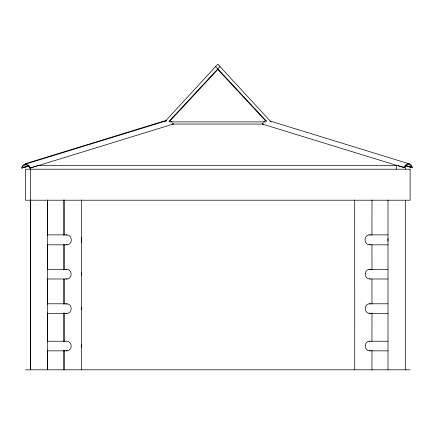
<?xml version="1.0" encoding="UTF-8"?>
<svg xmlns="http://www.w3.org/2000/svg" width="434" height="434" viewBox="0 0 434 434"><rect width="100%" height="100%" fill="white"/><g stroke="black" fill="none" stroke-linecap="round" stroke-linejoin="round"><path stroke-width="0.65" d="M30.543 238.559L30.543 241.136M30.57 272.937L30.57 275.427M30.57 307.348L30.57 309.838M30.57 344.791L30.57 347.281M81.451 275.427L81.451 272.937M81.451 309.838L81.451 307.348M81.451 347.281L81.451 344.791M387.958 238.559L387.958 241.136M81.37 242.34L81.37 237.36M165.126 121.39L217.819 64.194L270.968 121.883M168.978 121.39L219.978 66.532M169.58 121.39L217.819 69.505L217.819 68.854M65.995 269.633C72.006 268.158 73.254 278.688 66.999 278.991L47.713 278.991M65.995 304.044C72.006 302.569 73.254 313.098 66.999 313.402L47.713 313.402M26.284 163.439L166.504 120.294M24.575 164.399L166.249 120.809M172.699 122.99A6.792 4.693 72.9 0 1 173.323 124.053L30.353 168.045A6.792 4.693 72.9 0 0 25.449 164.285A6.792 4.693 72.9 0 0 21.7 168.045L28.476 165.956M21.7 168.045L29.04 165.956M29.165 165.962L23.512 167.486M22.264 168.045A6.043 4.177 72.9 0 1 25.552 164.942A6.043 4.177 72.9 0 1 29.789 168.045L38.414 165.387M370.256 244.657C363.996 245.698 363.041 235.206 369.432 234.87L387.904 234.87M370.235 278.829C364.218 279.832 363.301 269.704 369.432 269.373L387.904 269.373M370.235 313.239C364.218 314.243 363.301 304.115 369.432 303.789L387.904 303.789M370.235 350.677C364.218 351.686 363.301 341.558 369.432 341.227L387.904 341.227M66.12 235.044C72.353 233.942 73.379 244.488 66.999 244.825L47.713 244.825M47.713 350.846L66.999 350.846C72.576 350.433 72.576 341.639 66.999 341.227L47.713 341.227M169.868 121.883L265.771 121.883M171.994 124.053L263.644 124.053M37.65 165.387L396.66 165.387L396.66 169.206M403.647 167.54L404.472 167.54A5.599 3.868 -72.9 0 1 408.421 164.616A5.599 3.868 -72.9 0 1 411.475 167.54L412.3 167.54A6.792 4.693 -72.9 0 0 408.551 163.781A6.792 4.693 -72.9 0 0 403.647 167.54L262.315 124.053A6.792 4.693 -72.9 0 1 262.939 122.99M29.789 168.045L30.353 168.045M47.713 234.87L66.999 234.87M369.432 244.825L387.904 244.825M47.713 269.373L66.999 269.373M369.432 278.991L387.904 278.991M47.713 303.789L66.999 303.789M369.432 313.402L387.904 313.402M369.432 350.846L387.904 350.846M25.519 369.806L410.119 369.806M369.432 234.87L370.256 235.044M369.432 269.373L370.235 269.541M369.432 303.789L370.235 303.952M369.432 341.227L369.79 341.292M66.999 244.825L65.995 244.581M66.152 278.829L66.999 278.991M66.999 313.402L65.995 313.142M66.999 350.846L65.995 350.585M270.029 121.005L409.425 163.895M405.947 165.582L412.3 167.54M405.313 165.582L411.665 167.54M405.763 165.783L411.475 167.54M398.119 165.582L404.472 167.54M215.66 66.532L266.66 121.39M217.819 69.505L265.597 120.896M405.313 166.027L405.313 169.206M405.313 200.22L405.313 369.806M388.007 199.998L388.007 369.806M371.987 199.998L371.954 235.179M371.954 244.651L371.987 269.682M371.954 279.154L371.987 304.185M371.987 312.979L371.954 341.395M371.987 350.189L371.954 369.806M354.703 199.998L354.735 369.806M81.684 199.998L81.684 369.806M64.449 199.998L64.449 235.179M64.449 244.651L64.449 269.682M64.449 279.154L64.449 304.185M64.449 312.979L64.449 341.395M64.449 350.189L64.449 369.806M63.679 199.998L63.679 235.179M63.679 244.651L63.679 269.682M63.679 279.154L63.679 304.185M63.679 312.979L63.679 341.395M63.679 350.189L63.679 369.806M47.631 235.179L47.631 199.998L47.599 369.806L47.631 350.189M47.631 244.651L47.631 269.682M47.631 279.154L47.631 304.185M47.631 312.979L47.631 341.395M30.358 199.998L30.358 369.806M30.326 167.936L30.326 369.806M170.247 120.755A6.792 4.693 72.9 0 1 171.962 122.068M263.677 122.068A6.792 4.693 -72.9 0 1 266.308 120.408M24.733 164.459A6.515 4.503 72.9 0 1 27.196 163.309M410.119 169.206L25.519 169.206L25.519 200.22L410.119 200.22L410.119 169.206"/></g></svg>
